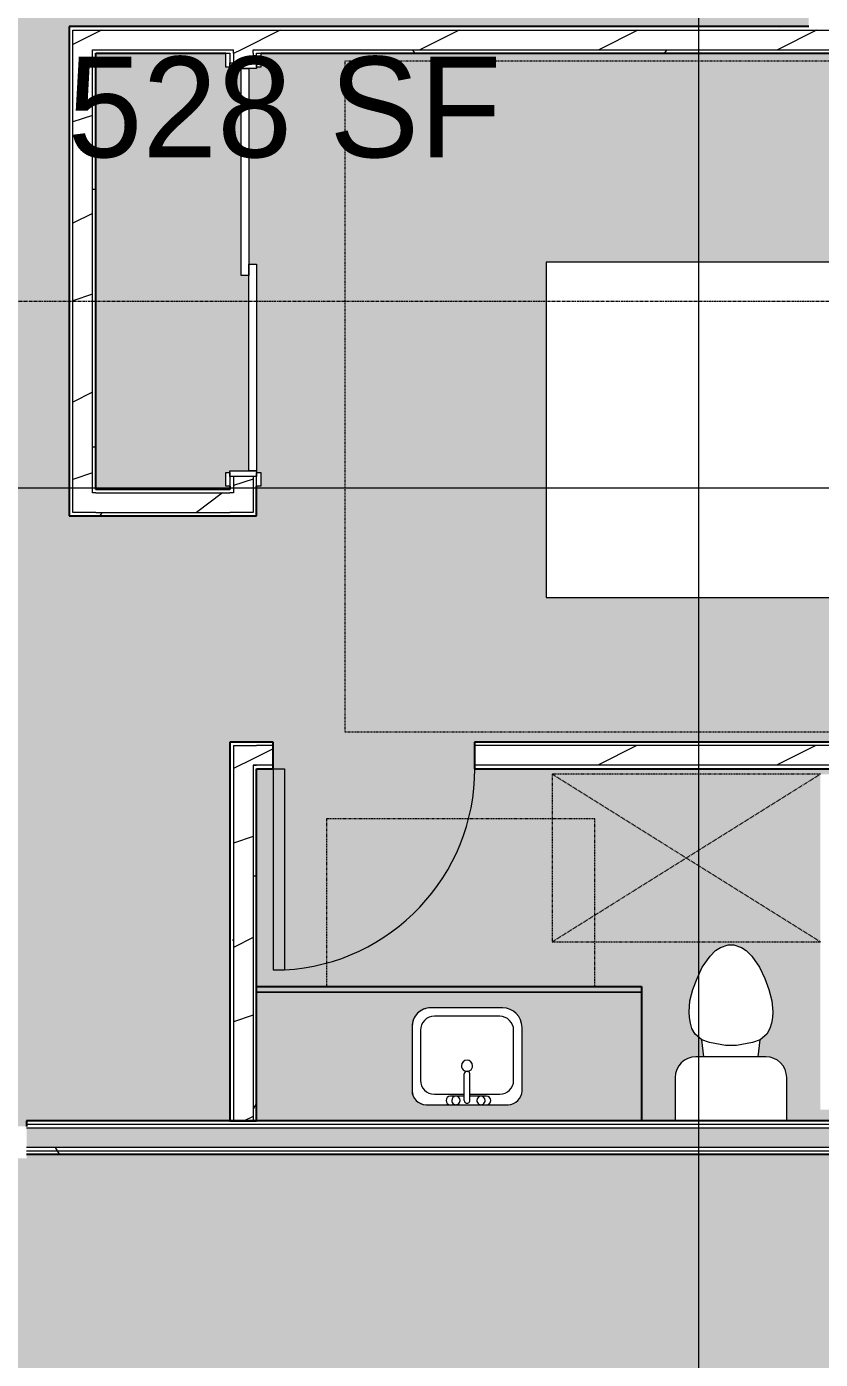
# Model space of a CAD drawing. Header units: inches. Extents: x -4501 to -113, y 9396 to 12816.
# Drawn here: x -2805.1 to -2663.1, y 11679.3 to 11917.8 of the extents above; entities that cross this region are included whole.
import ezdxf

# ---------------------------------------------------------------- set-up
doc = ezdxf.new("R2010")
doc.units = ezdxf.units.IN
doc.header["$MEASUREMENT"] = 0
for name, pattern in [('Dash 1_16_', [0.125, 0.0625, -0.0625]), ('Grid Line 1_2_', [0.875, 0.5, -0.125, 0.125, -0.125]), ('Hidden 1_8_', [0.1875, 0.125, -0.0625])]:
    doc.linetypes.add(name, pattern=pattern)
for name, color, linetype, lineweight in [('0-1', 7, 'Continuous', 5), ('0-3', 7, 'Continuous', 9), ('A-AREA-IDEN', 2, 'Continuous', 9), ('A-AREA-PATT-5', 254, 'Continuous', 9), ('A-DETL-HDLN-1', 7, 'Hidden 1_8_', 9), ('A-DOOR-3', 7, 'Continuous', 9), ('A-DOOR-4', 90, 'Continuous', 13), ('A-DOOR-FRAM-2', 90, 'Continuous', 13), ('A-WALL', 113, 'Continuous', 9), ('A-WALL-3', 250, 'Continuous', 25), ('A-WALL-4', 7, 'Continuous', 9), ('A-WALL-PATT-1', 7, 'Continuous', 9), ('A-WALL-PATT-2', 8, 'Continuous', 9), ('A-WALL-PATT-3', 111, 'Continuous', 9), ('G-ANNO-SYMB', 111, 'Continuous', 9), ('I-FURN-2', 7, 'Continuous', 9), ('I-FURN-HDLN-1', 254, 'Dash 1_16_', 9), ('I-WALL-1', 2, 'Continuous', 25), ('P-SANR-FIXT-1', 7, 'Continuous', 9), ('Q-CASE-1', 254, 'Continuous', 9), ('Q-CASE-2', 250, 'Continuous', 25), ('Q-CASE-3', 7, 'Continuous', 9), ('S-GRID-1', 1, 'Grid Line 1_2_', 9)]:
    doc.layers.add(name, color=color, linetype=linetype, lineweight=lineweight)
doc.layers.add('A-AREA-PATT-7', color=254, linetype='Continuous', lineweight=9, transparency=0.9)
doc.styles.add('Century Gothic', font='ufonts.com_century-gothic.ttf', dxfattribs={"height": 18})
pattern_1 = [(0, (0, 0), (61.44, 15.36), [2.534, -43.546, 2.534, -43.546, -245.76]), (0, (0, 0), (61.44, 15.36), [-92.16, 2.534, -89.626, 2.534, -43.546, -107.52]), (0, (0, 0), (61.44, 15.36), [-230.4, 2.534, -28.186, 2.534, -74.266]), (120, (23.04, 7.68), (-44.02215, 45.5286), [2.534, -43.546, 2.534, -43.546, -245.76]), (120, (23.04, 7.68), (-44.02215, 45.5286), [-92.16, 2.534, -89.626, 2.534, -43.546, -107.52]), (120, (23.04, 7.68), (-44.02215, 45.5286), [-230.4, 2.534, -28.186, 2.534, -74.266]), (240, (30.72, 38.4), (-17.41785, -60.8886), [2.534, -43.546, 2.534, -43.546, -245.76]), (240, (30.72, 38.4), (-17.41785, -60.8886), [-92.16, 2.534, -89.626, 2.534, -43.546, -107.52]), (240, (30.72, 38.4), (-17.41785, -60.8886), [-230.4, 2.534, -28.186, 2.534, -74.266])]
pattern_2 = [(216.87, (12.795, 31.987), (95.9612857, 63.9749714), [15.994, -143.942]), (206.565, (31.987, 22.391), (-31.986981, -31.986924), [35.763, -35.763]), (198.435, (31.987, 6.397), (-63.974746, -31.987128), [20.231, -80.922])]

# ---------------------------------------------------------------- blocks, each defined once
blk = doc.blocks.new('Single-Flush - 36_ x 84_-1372839-FLOOR PLAN - 1ST FLOOR')
at = {"layer": 'A-DOOR-3'}
blk.add_arc((18, 2.37), 36.07, 93.1789, 180, dxfattribs=at)
at = {"layer": 'A-DOOR-4'}
for p, q in [((16, 2.37), (16, 38.39)), ((18, 38.39), (16, 38.39)), ((18, 2.37), (18, 38.39)), ((18, 2.37), (16, 2.37))]:
    blk.add_line(p, q, dxfattribs=at)
blk = doc.blocks.new('FOLDING_SLIDING CLOSET - 72_ x 80_-1372885-FLOOR PLAN - 1ST FLOOR')
at = {"layer": 'A-DOOR-3'}
for p, q in [((-38.75, 3.25), (-36.25, 3.25)), ((-38.75, 2.5), (-38.75, 3.25)), ((-36.25, 2.5), (-38.75, 2.5)), ((-36.25, 3.25), (-36.25, 2.5)), ((36.25, 3.25), (38.75, 3.25)), ((36.25, 2.5), (36.25, 3.25)), ((38.75, 2.5), (36.25, 2.5)), ((38.75, 3.25), (38.75, 2.5)), ((-38.75, -2.25), (-36.25, -2.25)), ((-38.75, -3), (-38.75, -2.25)), ((-36.25, -2.25), (-36.25, -3)), ((36.25, -2.25), (38.75, -2.25)), ((36.25, -3), (36.25, -2.25)), ((38.75, -2.25), (38.75, -3)), ((-36.25, -3), (-38.75, -3)), ((38.75, -3), (36.25, -3))]:
    blk.add_line(p, q, dxfattribs=at)
at = {"layer": 'A-DOOR-4'}
for p, q in [((-1, 0.5), (36, 0.5)), ((-1, -0.875), (-1, 0.5)), ((36, 0.5), (36, -0.875)), ((-36, -0.875), (1, -0.875)), ((-36, -2.25), (-36, -0.875)), ((1, -2.25), (-36, -2.25)), ((36, -0.875), (-1, -0.875)), ((1, -0.875), (1, -2.25))]:
    blk.add_line(p, q, dxfattribs=at)
at = {"layer": 'A-DOOR-FRAM-2'}
for p, q in [((-37, 2.5), (-36, 2.5)), ((-37, -2.25), (-37, 2.5)), ((-36, 2.5), (-36, -2.25)), ((36, 2.5), (37, 2.5)), ((36, -2.25), (36, 2.5)), ((37, 2.5), (37, -2.25)), ((-36, -2.25), (-37, -2.25)), ((37, -2.25), (36, -2.25))]:
    blk.add_line(p, q, dxfattribs=at)
blk = doc.blocks.new('Bed-Standard - Queen 60_ x 79_-1242961-FLOOR PLAN - 1ST FLOOR')
at = {"layer": 'I-FURN-2'}
for p, q in [((-19.31, 37.17), (-19.31, -41.3)), ((40.69, -41.3), (40.69, 37.17)), ((-16.31, 35.7), (-16.31, 23.7)), ((-16.31, 35.7), (37.69, 35.7)), ((37.69, 35.7), (37.69, 23.7)), ((40.69, 23.7), (-19.31, 17.13)), ((-16.31, 23.7), (37.69, 23.7)), ((-19.31, -41.3), (40.69, -41.3))]:
    blk.add_line(p, q, dxfattribs=at)
at = {"layer": 'I-FURN-HDLN-1'}
for p, q in [((-55.31, 37.17), (-55.31, -77.3)), ((64.69, -77.3), (64.69, 37.17)), ((-55.31, -77.3), (64.69, -77.3))]:
    blk.add_line(p, q, dxfattribs=at)
blk = doc.blocks.new('M_Sink Vanity-Square - 500 x 440mm-1352614-FLOOR PLAN - 1ST FLOOR')
at = {"layer": 'P-SANR-FIXT-1'}
for p, q in [((7.96, 7.09), (-6.72, 7.09)), ((7.96, 7.09), (-6.72, 7.09)), ((0.12, 5.22), (-5.22, 5.22)), ((3.62, 7.09), (-2.88, 7.09)), ((-2.88, 5.59), (0.12, 5.59)), ((0.12, 6.33), (0.12, 1.59)), ((1.12, 6.33), (1.12, 1.59)), ((1.12, 5.59), (3.62, 5.59)), ((6.46, 5.22), (1.12, 5.22)), ((-9.22, 4.59), (-9.22, -6.73)), ((-9.22, 4.59), (-9.22, -6.73)), ((-7.72, 2.72), (-7.72, -6.23)), ((8.96, -6.23), (8.96, 2.72)), ((10.46, -6.91), (10.46, 4.59)), ((10.46, -6.91), (10.46, 4.59)), ((-5.22, -8.73), (6.46, -8.73)), ((-5.72, -10.23), (7.14, -10.23)), ((-5.72, -10.23), (7.14, -10.23))]:
    blk.add_line(p, q, dxfattribs=at)
for centre, radius, start, end in [((-6.72, 4.59), 2.5, 90, 180), ((-6.72, 4.59), 2.5, 90, 180), ((-5.22, 2.72), 2.5, 90, 180), ((-2.88, 6.34), 0.75, 90, 270), ((-1.88, 6.34), 0.75, 360, 180), ((-1.88, 6.34), 0.75, 180, 0), ((0.62, 6.33), 0.5, 360, 180), ((2.62, 6.34), 0.75, 360, 180), ((2.62, 6.34), 0.75, 180, 360), ((3.62, 6.34), 0.75, 270, 90), ((6.46, 2.72), 2.5, 0, 90), ((7.96, 4.59), 2.5, 0, 90), ((7.96, 4.59), 2.5, 360, 90), ((0.62, 0.13), 1, 360, 180), ((0.62, 0.13), 1, 180, 0), ((0.62, 1.59), 0.5, 180, 0), ((-5.72, -6.73), 3.5, 180, 270), ((-5.72, -6.73), 3.5, 180, 270), ((-5.22, -6.23), 2.5, 180, 270), ((6.46, -6.23), 2.5, 270, 0), ((7.14, -6.91), 3.32, 270, 360), ((7.14, -6.91), 3.32, 270, 0)]:
    blk.add_arc(centre, radius, start, end, dxfattribs=at)
blk = doc.blocks.new('Toilet-Domestic-3D - Toilet-Domestic-3D-1372870-FLOOR PLAN - 1ST FLOOR')
at = {"layer": 'P-SANR-FIXT-1'}
for p, q in [((-1.87, 11.5), (-0.5, 12)), ((-0.5, 12), (0.5, 12)), ((0.5, 12), (1.87, 11.5)), ((-5.13, 8), (-3.74, 10)), ((-3.74, 10), (-2.74, 11)), ((-2.74, 11), (-1.87, 11.5)), ((1.87, 11.5), (2.74, 11)), ((2.74, 11), (3.74, 10)), ((3.74, 10), (5.13, 8)), ((-6.06, 6), (-5.13, 8)), ((5.13, 8), (6.06, 6)), ((-6.79, 4), (-6.06, 6)), ((6.06, 6), (6.79, 4)), ((-7.33, 1.99), (-6.79, 4)), ((6.79, 4), (7.33, 1.99)), ((-7.5, 0), (-7.33, 1.99)), ((7.33, 1.99), (7.5, 0)), ((-7.41, -1), (-7.5, 0)), ((-7.24, -2), (-7.41, -1)), ((-6.97, -3), (-7.24, -2)), ((7.24, -2), (6.97, -3)), ((7.41, -1), (7.24, -2)), ((7.5, 0), (7.41, -1)), ((-6.4, -4), (-6.97, -3)), ((-5.21, -5), (-6.4, -4)), ((6.4, -4), (5.21, -5)), ((6.97, -3), (6.4, -4)), ((-3.84, -5.5), (-5.21, -5)), ((-4.86, -8.02), (-5.21, -5)), ((-1, -6), (-3.84, -5.5)), ((1, -6), (-1, -6)), ((3.84, -5.5), (1, -6)), ((5.21, -5), (3.84, -5.5)), ((4.86, -8.02), (5.21, -5)), ((6.25, -8.02), (-6.25, -8.02)), ((-9.98, -11.75), (-9.98, -19.48)), ((9.98, -19.48), (9.98, -11.75))]:
    blk.add_line(p, q, dxfattribs=at)
for centre, start, end in [((-6.25, -11.75), 90, 180), ((6.25, -11.75), 0, 90)]:
    blk.add_arc(centre, 3.73, start, end, dxfattribs=at)
blk = doc.blocks.new('OD_CW_Base Cabinet - OD_CW_Base Cabinet-1502903-FLOOR PLAN - 1ST FLOOR')
at = {"layer": 'Q-CASE-1'}
blk.add_hatch(color=256, dxfattribs=at).paths.add_polyline_path([(0.74, -1), (69.63, -1), (69.63, 0), (0.74, 0)], flags=0)
h = blk.add_hatch(color=256, dxfattribs=at)
h.paths.add_polyline_path([(0.74, -24), (69.63, -24), (69.63, -1), (0.74, -1), (0.74, -21.13)], flags=0)
h.paths.add_polyline_path([(31.07, -21.13), (30.42, -21.04), (29.82, -20.79), (29.3, -20.39), (28.91, -19.88), (28.66, -19.27), (28.57, -18.63), (28.57, -7.12), (28.68, -6.26), (29.02, -5.46), (29.54, -4.77), (30.23, -4.25), (31.07, -3.91), (31.89, -3.8), (44.76, -3.8), (45.76, -3.96), (46.51, -4.27), (47.23, -4.83), (47.79, -5.55), (48.14, -6.4), (48.26, -7.3), (48.17, -19.27), (47.92, -19.88), (47.52, -20.39), (47.01, -20.79), (46.4, -21.04), (45.76, -21.13), (31.89, -21.13)], flags=0)
at = {"layer": 'Q-CASE-2'}
for p, q in [((0.74, 0), (69.63, 0)), ((69.63, 0), (69.63, -24))]:
    blk.add_line(p, q, dxfattribs=at)
at = {"layer": 'Q-CASE-3'}
for p, q in [((0.74, 0), (69.63, 0)), ((69.63, -1), (0.74, -1)), ((0.74, -1), (69.63, -1)), ((69.63, 0), (69.63, -1)), ((69.63, -1), (69.63, -24))]:
    blk.add_line(p, q, dxfattribs=at)
blk = doc.blocks.new('1750 Ox - Unit Layouts_rvt-1-FLOOR PLAN - 1ST FLOOR')
at = {"layer": 'A-WALL-PATT-1'}
h = blk.add_hatch(dxfattribs=at)
h.set_pattern_fill('FP_2', color=256, style=0, pattern_type=2)
h.set_pattern_definition(pattern_1)
h.paths.add_polyline_path([(-2712.18, 11917.13), (-2633.72, 11917.13), (-2633.72, 11917.76), (-2797.49, 11917.76), (-2797.49, 11917.13), (-2729.36, 11917.13)], flags=0)
h = blk.add_hatch(dxfattribs=at)
h.set_pattern_fill('FP_2', color=256, style=0, pattern_type=2)
h.set_pattern_definition(pattern_1)
h.paths.add_polyline_path([(-2762.98, 11913.01), (-2633.72, 11913.01), (-2633.72, 11913.63), (-2764.62, 11913.63), (-2764.62, 11913.01), (-2763.24, 11913.01)], flags=0)
h.paths.add_polyline_path([(-2769.49, 11913.01), (-2768.12, 11913.01), (-2768.12, 11913.63), (-2793.37, 11913.63), (-2793.37, 11913.01), (-2792.74, 11913.01)], flags=0)
h = blk.add_hatch(dxfattribs=at)
h.set_pattern_fill('FP_2', color=256, style=0, pattern_type=2)
h.set_pattern_definition(pattern_1)
h.paths.add_polyline_path([(-2793.37, 11834.33), (-2792.74, 11834.33), (-2792.74, 11913.01), (-2793.37, 11913.01), (-2793.37, 11859.05)], flags=0)
h = blk.add_hatch(dxfattribs=at)
h.set_pattern_fill('FP_2', color=256, style=0, pattern_type=2)
h.set_pattern_definition(pattern_1)
h.paths.add_polyline_path([(-2768.74, 11830.21), (-2764.62, 11830.21), (-2764.62, 11830.83), (-2796.87, 11830.83), (-2796.86, 11830.21), (-2787.65, 11830.21)], flags=0)
h = blk.add_hatch(dxfattribs=at)
h.set_pattern_fill('FP_2', color=256, style=0, pattern_type=2)
h.set_pattern_definition(pattern_1)
h.paths.add_polyline_path([(-2768.74, 11721.99), (-2768.12, 11721.99), (-2768.12, 11789.74), (-2768.74, 11789.74), (-2768.74, 11772.94)], flags=0)
h = blk.add_hatch(dxfattribs=at)
h.set_pattern_fill('FP_2', color=256, style=0, pattern_type=2)
h.set_pattern_definition(pattern_1)
h.paths.add_polyline_path([(-2764.62, 11721.99), (-2763.99, 11721.99), (-2763.99, 11785.61), (-2764.62, 11785.61), (-2764.62, 11744.99)], flags=0)
at = {"layer": 'A-WALL-PATT-2'}
h = blk.add_hatch(dxfattribs=at)
h.set_pattern_fill('FP_4', color=256, style=0, pattern_type=2)
h.set_pattern_definition(pattern_2)
h.paths.add_polyline_path([(-2712.18, 11913.63), (-2633.18, 11913.63), (-2633.18, 11917.13), (-2796.87, 11917.13), (-2796.87, 11913.63), (-2729.36, 11913.63)], flags=0)
h = blk.add_hatch(dxfattribs=at)
h.set_pattern_fill('FP_4', color=256, style=0, pattern_type=2)
h.set_pattern_definition(pattern_2)
h.paths.add_polyline_path([(-2796.87, 11830.83), (-2793.37, 11830.83), (-2793.37, 11913.63), (-2796.87, 11913.63), (-2796.87, 11859.05)], flags=0)
h = blk.add_hatch(dxfattribs=at)
h.set_pattern_fill('FP_4', color=256, style=0, pattern_type=2)
h.set_pattern_definition(pattern_2)
h.paths.add_polyline_path([(-2764.62, 11830.83), (-2764.62, 11837.26), (-2768.12, 11837.26), (-2768.12, 11830.83)], flags=0)
h.paths.add_polyline_path([(-2765.37, 11911.26), (-2764.62, 11911.26), (-2764.62, 11913.63), (-2768.12, 11913.63), (-2768.12, 11911.26), (-2766.74, 11911.26)], flags=0)
h = blk.add_hatch(dxfattribs=at)
h.set_pattern_fill('FP_4', color=256, style=0, pattern_type=2)
h.set_pattern_definition(pattern_2)
h.paths.add_polyline_path([(-2768.74, 11830.83), (-2768.12, 11830.85), (-2768.12, 11834.33), (-2793.37, 11834.33), (-2793.37, 11830.83), (-2787.65, 11830.83)], flags=0)
h = blk.add_hatch(dxfattribs=at)
h.set_pattern_fill('FP_4', color=256, style=0, pattern_type=2)
h.set_pattern_definition(pattern_2)
h.paths.add_polyline_path([(-2768.12, 11721.99), (-2764.62, 11721.99), (-2764.62, 11789.11), (-2768.12, 11789.11), (-2768.12, 11772.94)], flags=0)
h = blk.add_hatch(dxfattribs=at)
h.set_pattern_fill('FP_4', color=256, style=0, pattern_type=2)
h.set_pattern_definition(pattern_2)
h.paths.add_polyline_path([(-2656.5, 11785.61), (-2633.1, 11785.61), (-2633.1, 11789.11), (-2724.99, 11789.11), (-2724.99, 11785.61), (-2671.07, 11785.61)], flags=0)
h.paths.add_polyline_path([(-2764.62, 11785.61), (-2760.99, 11785.61), (-2760.99, 11789.11), (-2764.62, 11789.11)], flags=0)
at = {"layer": 'A-DETL-HDLN-1'}
for p, q in [((-2711.1, 11783.99), (-2711.1, 11753.99)), ((-2663.1, 11783.99), (-2711.1, 11783.99)), ((-2711.1, 11753.99), (-2663.1, 11783.99)), ((-2663.1, 11753.99), (-2711.1, 11783.99)), ((-2751.44, 11775.99), (-2751.44, 11745.99)), ((-2703.44, 11775.99), (-2751.44, 11775.99)), ((-2703.44, 11745.99), (-2703.44, 11775.99)), ((-2711.1, 11753.99), (-2663.1, 11753.99))]:
    blk.add_line(p, q, dxfattribs=at)
at = {"layer": 'A-WALL-3'}
for p, q in [((-2665.18, 11917.76), (-2797.49, 11917.76)), ((-2797.49, 11917.76), (-2797.49, 11917.13)), ((-2797.49, 11917.13), (-2797.49, 11913.01)), ((-2797.49, 11913.01), (-2797.49, 11830.21)), ((-2792.74, 11913.01), (-2769.49, 11913.01)), ((-2792.74, 11834.96), (-2792.74, 11913.01)), ((-2763.24, 11913.01), (-2633.18, 11913.01)), ((-2768.74, 11834.96), (-2792.74, 11834.96)), ((-2768.74, 11835.51), (-2768.74, 11834.96)), ((-2763.99, 11830.21), (-2763.99, 11835.51)), ((-2797.49, 11830.21), (-2796.87, 11830.21)), ((-2796.87, 11830.21), (-2792.74, 11830.21)), ((-2792.74, 11830.21), (-2768.74, 11830.21)), ((-2768.74, 11830.21), (-2764.62, 11830.21)), ((-2764.62, 11830.21), (-2763.99, 11830.21)), ((-2768.12, 11789.74), (-2768.74, 11789.74)), ((-2768.74, 11789.74), (-2768.74, 11721.99)), ((-2763.99, 11789.74), (-2768.12, 11789.74)), ((-2760.99, 11789.74), (-2763.99, 11789.74)), ((-2760.99, 11784.99), (-2760.99, 11789.74)), ((-2633.1, 11789.74), (-2724.99, 11789.74)), ((-2724.99, 11789.74), (-2724.99, 11784.99)), ((-2763.99, 11721.99), (-2763.99, 11784.99)), ((-2763.99, 11784.99), (-2760.99, 11784.99)), ((-2724.99, 11784.99), (-2633.1, 11784.99)), ((-2768.74, 11721.99), (-2763.99, 11721.99))]:
    blk.add_line(p, q, dxfattribs=at)
at = {"layer": 'A-WALL-4'}
for p, q in [((-2796.87, 11917.13), (-2633.18, 11917.13)), ((-2796.87, 11913.63), (-2796.87, 11917.13)), ((-2796.87, 11913.01), (-2796.87, 11913.63)), ((-2793.37, 11913.63), (-2768.12, 11913.63)), ((-2793.37, 11913.01), (-2793.37, 11913.63)), ((-2768.12, 11913.01), (-2768.12, 11913.63)), ((-2764.62, 11913.01), (-2764.62, 11913.63)), ((-2764.62, 11913.63), (-2633.18, 11913.63)), ((-2796.87, 11830.83), (-2796.87, 11913.01)), ((-2793.37, 11834.33), (-2793.37, 11913.01)), ((-2768.12, 11913.01), (-2768.12, 11911.26)), ((-2764.62, 11913.01), (-2764.62, 11911.26)), ((-2768.12, 11837.26), (-2768.12, 11834.33)), ((-2764.62, 11837.26), (-2764.62, 11830.83)), ((-2792.74, 11834.33), (-2793.37, 11834.33)), ((-2792.74, 11834.33), (-2768.74, 11834.33)), ((-2768.12, 11834.33), (-2768.74, 11834.33)), ((-2793.37, 11830.83), (-2796.87, 11830.83)), ((-2792.74, 11830.83), (-2793.37, 11830.83)), ((-2792.74, 11830.83), (-2768.74, 11830.83)), ((-2768.12, 11830.83), (-2768.74, 11830.83)), ((-2764.62, 11830.83), (-2768.12, 11830.83)), ((-2768.12, 11789.11), (-2768.12, 11721.99)), ((-2768.12, 11789.11), (-2764.62, 11789.11)), ((-2764.62, 11789.11), (-2763.99, 11789.11)), ((-2760.99, 11789.11), (-2763.99, 11789.11)), ((-2633.1, 11789.11), (-2724.99, 11789.11)), ((-2763.99, 11785.61), (-2764.62, 11785.61)), ((-2764.62, 11785.61), (-2764.62, 11721.99)), ((-2764.62, 11785.61), (-2763.99, 11785.61)), ((-2760.99, 11785.61), (-2763.99, 11785.61)), ((-2633.1, 11785.61), (-2724.99, 11785.61))]:
    blk.add_line(p, q, dxfattribs=at)
at = {"layer": '0-3'}
for name, p, rotation in [('FOLDING_SLIDING CLOSET - 72_ x 80_-1372885-FLOOR PLAN - 1ST FLOOR', (-2766.24, 11874.26), 90.00000000000001), ('Bed-Standard - Queen 60_ x 79_-1242961-FLOOR PLAN - 1ST FLOOR', (-2670.89, 11856.3), 269.9999999999962), ('Single-Flush - 36_ x 84_-1372839-FLOOR PLAN - 1ST FLOOR', (-2742.99, 11787.36), 180), ('M_Sink Vanity-Square - 500 x 440mm-1352614-FLOOR PLAN - 1ST FLOOR', (-2725.7, 11731.96), 180)]:
    blk.add_blockref(name, p, dxfattribs=dict(at, rotation=rotation))
for name, p in [('Toilet-Domestic-3D - Toilet-Domestic-3D-1372870-FLOOR PLAN - 1ST FLOOR', (-2679.1, 11741.47)), ('OD_CW_Base Cabinet - OD_CW_Base Cabinet-1502903-FLOOR PLAN - 1ST FLOOR', (-2764.73, 11745.99))]:
    blk.add_blockref(name, p, dxfattribs=at)

msp = doc.modelspace()

# ---------------------------------------------------------------- hatches: boundary and pattern name
at = {"layer": 'A-AREA-PATT-5'}
h = msp.add_hatch(color=256, dxfattribs=at)
h.paths.add_polyline_path([(-2842.4987, 11718.9894), (-2807.1237, 11719.0519), (-2807.1237, 11720.9894), (-2805.1237, 11720.9894), (-2805.1237, 11721.9894), (-2768.7427, 11721.9894), (-2768.7427, 11789.7394), (-2760.9927, 11789.7394), (-2760.9927, 11784.9894), (-2763.9927, 11784.9894), (-2763.9927, 11745.9894), (-2695.0987, 11745.9894), (-2695.0987, 11721.9894), (-2689.075, 11721.9894), (-2689.0532, 11729.8813), (-2688.948, 11730.68), (-2688.5757, 11731.5787), (-2687.9836, 11732.3505), (-2687.2118, 11732.9426), (-2686.3132, 11733.3149), (-2684.7205, 11733.4418), (-2683.9604, 11733.4418), (-2684.3081, 11736.4656), (-2685.4999, 11737.4656), (-2686.0666, 11738.4656), (-2686.4244, 11739.9751), (-2686.5987, 11741.4656), (-2686.4244, 11743.458), (-2685.8865, 11745.4656), (-2685.1585, 11747.4656), (-2684.2259, 11749.4656), (-2682.8385, 11751.4656), (-2681.8385, 11752.4656), (-2680.9725, 11752.9656), (-2679.5987, 11753.4656), (-2678.5987, 11753.4656), (-2677.225, 11752.9656), (-2676.359, 11752.4656), (-2675.359, 11751.4656), (-2673.9715, 11749.4656), (-2673.0389, 11747.4656), (-2672.311, 11745.4656), (-2671.773, 11743.458), (-2671.5987, 11741.4656), (-2671.773, 11739.9751), (-2671.8629, 11739.4656), (-2672.1308, 11738.4656), (-2672.6976, 11737.4656), (-2673.8894, 11736.4656), (-2674.2371, 11733.4418), (-2672.8487, 11733.4418), (-2671.8843, 11733.3149), (-2670.9856, 11732.9426), (-2670.2139, 11732.3505), (-2669.6217, 11731.5787), (-2669.2495, 11730.68), (-2669.1225, 11729.7156), (-2669.1225, 11721.9894), (-2633.7237, 11721.9894), (-2633.7237, 11723.9894), (-2663.0987, 11723.9894), (-2663.0987, 11783.9894), (-2633.7237, 11783.9894), (-2633.7237, 11784.9894), (-2724.9927, 11784.9894), (-2724.9927, 11789.7394), (-2633.7237, 11789.7394), (-2633.7237, 11794.6144), (-2651.1841, 11794.6144), (-2651.1841, 11812.6144), (-2633.7237, 11812.6144), (-2633.7237, 11815.6144), (-2712.1841, 11815.6144), (-2712.1841, 11875.6144), (-2633.7237, 11875.6144), (-2633.7237, 11878.5462), (-2651.1841, 11878.5462), (-2651.1841, 11896.5462), (-2633.7237, 11896.5462), (-2633.7237, 11913.0067), (-2763.2427, 11913.0067), (-2763.2427, 11910.5067), (-2763.9927, 11910.5067), (-2763.9927, 11910.2567), (-2765.3677, 11910.2567), (-2765.3677, 11875.2567), (-2763.9927, 11875.2567), (-2763.9197, 11838.0067), (-2763.2427, 11838.0067), (-2763.2427, 11835.5067), (-2763.9927, 11835.5067), (-2763.9927, 11830.2098), (-2797.4927, 11830.2098), (-2797.4927, 11917.7567), (-2665.1841, 11917.7567), (-2665.1841, 11953.5067), (-2657.1841, 11953.5067), (-2657.1841, 12051.3817), (-2658.6123, 12051.3817), (-2658.8091, 12051.5786), (-2658.8091, 12052.4747), (-2659.0591, 12052.4747), (-2659.0591, 12056.3376), (-2659.3091, 12056.3376), (-2659.3091, 12058.0424), (-2659.0591, 12058.0424), (-2659.0591, 12067.5318), (-2659.3091, 12067.5318), (-2659.3091, 12068.1223), (-2659.0591, 12068.1223), (-2659.0591, 12068.7129), (-2659.3091, 12068.7129), (-2659.3091, 12069.3034), (-2659.0591, 12069.3034), (-2659.0591, 12069.894), (-2659.3091, 12069.894), (-2659.3091, 12070.4845), (-2659.0591, 12070.4845), (-2659.0591, 12071.0751), (-2659.3091, 12071.0751), (-2659.3091, 12071.6656), (-2659.0591, 12071.6656), (-2659.0591, 12074.2888), (-2658.8091, 12074.3353), (-2658.7559, 12075.2381), (-2658.6123, 12075.3817), (-2657.1841, 12075.3817), (-2657.1841, 12078.642), (-2633.7237, 12078.642), (-2633.7237, 12079.9644), (-2810.7237, 12079.9644), (-2810.7237, 12049.8916), (-2815.7504, 12049.8916), (-2815.7504, 12054.6416), (-2815.4737, 12054.6416), (-2815.4737, 12079.9644), (-2816.8737, 12079.8916), (-2816.8737, 12055.6416), (-2817.9836, 12055.6416), (-2818.0612, 12055.1416), (-2818.5139, 12055.1416), (-2818.5139, 12055.6416), (-2835.059, 12055.6416), (-2835.1237, 12055.1416), (-2835.1884, 12055.1416), (-2835.1884, 12055.6416), (-2844.8737, 12055.6416), (-2844.8737, 12079.9644), (-2846.1237, 12079.9644), (-2846.1237, 12054.6416), (-2845.7504, 12054.6416), (-2845.7504, 12049.8916), (-2846.1237, 12049.8916), (-2846.1237, 12029.749), (-2830.1237, 12029.749), (-2830.1237, 12011.749), (-2834.1237, 12011.749), (-2834.1237, 11975.749), (-2830.1237, 11975.749), (-2830.1237, 11957.749), (-2846.1237, 11957.749), (-2846.1237, 11721.9894), (-2845.1237, 11721.9894), (-2845.1237, 11720.9894), (-2843.1237, 11720.9894), (-2843.1237, 11719.0519), (-2842.4987, 11719.0519)], flags=0)
h.paths.add_polyline_path([(-2843.1237, 11720.9894), (-2843.1237, 11756.9894), (-2841.3737, 11756.9894), (-2841.3737, 11720.9894), (-2842.1073, 11720.9894)], flags=0)
h.paths.add_polyline_path([(-2768.7427, 11834.9598), (-2768.7427, 11835.5067), (-2769.4927, 11835.5067), (-2769.4927, 11838.0067), (-2768.7427, 11838.0067), (-2768.7427, 11838.2567), (-2765.3677, 11838.2567), (-2765.3677, 11873.2567), (-2766.7427, 11873.2567), (-2766.7427, 11910.2567), (-2768.7427, 11910.2567), (-2768.7427, 11910.5067), (-2769.4927, 11910.5067), (-2769.4927, 11913.0067), (-2792.7427, 11913.0067), (-2792.7427, 11834.9598), (-2769.4927, 11834.9598)], flags=0)
h.paths.add_polyline_path([(-2633.7237, 11917.7567), (-2633.7237, 11953.5067), (-2635.1841, 11953.5067), (-2635.1841, 11917.7567)], flags=0)
h.paths.add_polyline_path([(-2740.6237, 11955.2592), (-2768.1237, 11955.2592), (-2768.1237, 11961.2592), (-2769.1237, 11961.2592), (-2769.1237, 12033.2592), (-2768.1237, 12033.2592), (-2768.1237, 12039.2592), (-2733.1237, 12039.2592), (-2733.1237, 11955.2592), (-2737.1237, 11955.2592)], flags=0)
h.paths.add_polyline_path([(-2814.1237, 11964.2592), (-2814.1237, 12024.2592), (-2784.1237, 12024.2592), (-2784.1237, 11964.2592), (-2787.6492, 11964.2592)], flags=0)
at = {"layer": 'A-AREA-PATT-7'}
msp.add_hatch(color=256, dxfattribs=at).paths.add_polyline_path([(-3479.7205, 10859.1394), (-3414.5487, 10859.1394), (-3414.5487, 11285.9144), (-3408.9237, 11285.9144), (-3408.9237, 11649.9894), (-3257.9237, 11649.9894), (-3257.9237, 11650.7394), (-3255.9237, 11650.7394), (-3255.9237, 11648.8019), (-3255.2987, 11648.7394), (-3255.2987, 11646.9894), (-3220.5487, 11646.9894), (-3220.5487, 11648.8019), (-3219.9237, 11648.8019), (-3219.9237, 11650.7394), (-3217.9237, 11650.7394), (-3217.9237, 11649.9894), (-3088.1947, 11649.9894), (-3088.1947, 11650.7394), (-3086.1947, 11650.7394), (-3086.1947, 11648.8019), (-3085.5697, 11648.7394), (-3085.5697, 11646.9894), (-3050.8197, 11646.9894), (-3050.8197, 11648.8019), (-3050.1947, 11648.8019), (-3050.1947, 11650.7394), (-3048.1947, 11650.7394), (-3048.1947, 11649.9894), (-2803.6528, 11649.9894), (-2803.6528, 11650.7394), (-2801.6528, 11650.7394), (-2801.6528, 11648.8019), (-2801.0278, 11648.7394), (-2801.0278, 11646.9894), (-2766.2778, 11646.9894), (-2766.2778, 11648.8019), (-2765.6528, 11648.8019), (-2765.6528, 11650.7394), (-2763.6528, 11650.7394), (-2763.6528, 11649.9894), (-2627.9237, 11649.9894), (-2627.9237, 11650.7394), (-2625.9237, 11650.7394), (-2625.9237, 11648.8019), (-2625.2987, 11648.8019), (-2625.2987, 11646.9894), (-2590.5487, 11646.9894), (-2590.5487, 11648.8019), (-2589.9237, 11648.8019), (-2589.9237, 11650.7394), (-2587.9237, 11650.7394), (-2587.9237, 11649.9894), (-2448.9237, 11649.9894), (-2448.9237, 11661.9894), (-2449.6737, 11661.9894), (-2449.6737, 11663.9894), (-2447.7362, 11663.9894), (-2447.6737, 11664.6144), (-2445.9237, 11664.6144), (-2445.9237, 11699.3644), (-2447.7362, 11699.3644), (-2447.7362, 11699.9894), (-2449.6737, 11699.9894), (-2449.6737, 11701.9894), (-2448.9237, 11701.9894), (-2448.9237, 11708.3894), (-2449.6737, 11708.3894), (-2449.6737, 11710.3894), (-2447.7362, 11710.3894), (-2447.6737, 11711.0144), (-2445.9237, 11711.0144), (-2445.9237, 11745.7644), (-2447.7362, 11745.7644), (-2447.7362, 11746.3894), (-2449.6737, 11746.3894), (-2449.6737, 11748.3894), (-2448.9237, 11748.3894), (-2448.9237, 11850.3394), (-2580.5987, 11850.3394), (-2580.5987, 11855.7144), (-2582.5987, 11855.7144), (-2582.5987, 11856.4019), (-2618.5987, 11856.4019), (-2618.5987, 11855.7144), (-2620.5987, 11855.7144), (-2620.5987, 11850.3394), (-2627.7237, 11850.3394), (-2627.7237, 11715.9894), (-2805.1237, 11715.9894), (-2805.1237, 11715.2394), (-2807.1237, 11715.2394), (-2807.1237, 11717.1769), (-2807.7487, 11717.249), (-2807.7487, 11718.9894), (-2842.4987, 11718.9894), (-2842.4987, 11717.1769), (-2843.1237, 11717.1769), (-2843.1237, 11715.2394), (-2845.1237, 11715.2394), (-2845.1237, 11715.9894), (-2976.8528, 11715.9894), (-2976.8528, 11715.2394), (-2978.8528, 11715.2394), (-2978.8528, 11717.1769), (-2979.4778, 11717.2394), (-2979.4778, 11718.9894), (-3014.2278, 11718.9894), (-3014.2278, 11717.1769), (-3014.8528, 11717.1769), (-3014.8528, 11715.2394), (-3016.8528, 11715.2394), (-3016.8528, 11715.9894), (-3254.8729, 11715.9894), (-3254.8729, 11715.2394), (-3256.8729, 11715.2394), (-3256.9443, 11717.1769), (-3257.4979, 11717.2394), (-3257.4979, 11718.9894), (-3292.2479, 11718.9894), (-3292.2479, 11717.1769), (-3292.8729, 11717.1769), (-3292.8729, 11715.2394), (-3294.8729, 11715.2394), (-3294.8729, 11715.9894), (-3428.1237, 11715.9894), (-3428.1237, 11737.3394), (-3431.1237, 11737.3394), (-3431.1237, 11736.5894), (-3433.1237, 11736.5894), (-3433.1237, 11738.5269), (-3433.7487, 11738.5269), (-3433.7487, 11740.3394), (-3468.4987, 11740.3394), (-3468.4987, 11738.5269), (-3469.1237, 11738.5269), (-3469.1237, 11736.5894), (-3471.1237, 11736.5894), (-3471.1237, 11737.3394), (-3479.7237, 11737.3394), (-3479.7237, 11734.5894), (-3478.9737, 11734.5894), (-3478.9737, 11732.5894), (-3480.9112, 11732.5894), (-3480.9112, 11731.9644), (-3482.7237, 11731.9644), (-3482.7237, 11697.2144), (-3480.9112, 11697.2144), (-3480.9112, 11696.5894), (-3478.9737, 11696.5894), (-3478.9737, 11694.5894), (-3479.7237, 11694.5894), (-3479.7237, 11419.4853), (-3478.9737, 11419.4853), (-3478.9737, 11417.4853), (-3480.9112, 11417.4853), (-3480.9737, 11416.8603), (-3482.7237, 11416.8603), (-3482.7237, 11382.1103), (-3480.9112, 11382.1103), (-3480.9112, 11381.4853), (-3478.9737, 11381.4853), (-3478.9737, 11379.4853), (-3479.7237, 11379.4853), (-3479.7237, 11141.3185), (-3478.9737, 11141.3185), (-3478.9737, 11139.3185), (-3480.9112, 11139.3185), (-3480.9737, 11138.6935), (-3482.7237, 11138.6935), (-3482.7237, 11103.9435), (-3480.9112, 11103.9435), (-3480.9112, 11103.3185), (-3478.9737, 11103.3185), (-3478.9737, 11101.3185), (-3479.7237, 11101.3185), (-3479.7237, 10859.1394)], flags=0)
at = {"layer": 'A-WALL-PATT-3'}
h = msp.add_hatch(dxfattribs=at)
h.set_pattern_fill('FP_5', color=256, style=0, pattern_type=2)
h.set_pattern_definition([(161.57, (0.96, 0.96), (-7.6802237, -0.0009796), [0, -54.643, 6.067, 0]), (18.43, (-0.96, 0.96), (-7.6802237, 0.0009796), [0, -54.643, 6.067, 0]), (108.43, (0.96, 0.96), (3.8382953, -19.2013653), [18.211, -42.499]), (71.57, (-0.96, 0.96), (3.8382953, 19.2013653), [18.211, -42.499])])
h.paths.add_polyline_path([(-2976.8528, 11717.2394), (-2845.1237, 11717.2394), (-2845.1237, 11720.7394), (-2976.8528, 11720.7394), (-2976.8528, 11719.0519)], flags=0)
h.paths.add_polyline_path([(-2633.7237, 11717.2394), (-2632.4737, 11717.2394), (-2632.4737, 11720.7394), (-2805.1237, 11720.7394), (-2805.1237, 11717.2394), (-2641.9267, 11717.2394)], flags=0)
h.paths.add_polyline_path([(-3312.2502, 11717.2394), (-3294.8729, 11717.2394), (-3294.8729, 11720.7394), (-3426.8737, 11720.7394), (-3426.8737, 11717.2394), (-3320.352, 11717.2394)], flags=0)
h.paths.add_polyline_path([(-3254.8729, 11717.2394), (-3016.8528, 11717.2394), (-3016.8528, 11720.7394), (-3254.8729, 11720.7394), (-3254.8729, 11719.0519)], flags=0)
h = msp.add_hatch(dxfattribs=at)
h.set_pattern_fill('FP_2', color=256, style=0, pattern_type=2)
h.set_pattern_definition(pattern_1)
h.paths.add_polyline_path([(-2845.9382, 11720.7394), (-2845.1237, 11720.7394), (-2845.1237, 11721.3644), (-2847.3737, 11721.3644), (-2847.3737, 11720.7394), (-2846.1237, 11720.7394)], flags=0)
h.paths.add_polyline_path([(-2633.1018, 11720.7394), (-2633.0987, 11720.7394), (-2633.0987, 11721.3644), (-2805.1237, 11721.3644), (-2805.1237, 11720.7394), (-2633.7237, 11720.7394)], flags=0)
h.paths.add_polyline_path([(-3178.2581, 11720.7394), (-3138.8737, 11720.7394), (-3138.8737, 11721.3644), (-3254.8729, 11721.3644), (-3254.8729, 11720.7394), (-3195.6722, 11720.7394)], flags=0)
h.paths.add_polyline_path([(-3134.0205, 11720.7394), (-3016.8528, 11720.7394), (-3016.8528, 11721.3644), (-3135.3737, 11721.3644), (-3135.3737, 11720.7394)], flags=0)
h.paths.add_polyline_path([(-2976.8528, 11720.7394), (-2850.8737, 11720.7394), (-2850.8737, 11721.3644), (-2976.8528, 11721.3644), (-2976.8528, 11720.9894)], flags=0)
h.paths.add_polyline_path([(-3296.4979, 11720.7394), (-3294.8729, 11720.7394), (-3294.8729, 11721.3644), (-3423.3737, 11721.3644), (-3423.3737, 11720.7394), (-3299.9979, 11720.7394)], flags=0)
h = msp.add_hatch(dxfattribs=at)
h.set_pattern_fill('FP_2', color=256, style=0, pattern_type=2)
h.set_pattern_definition(pattern_1)
h.paths.add_polyline_path([(-2659.0493, 11721.3644), (-2633.7237, 11721.3644), (-2633.7237, 11721.9894), (-2805.1237, 11721.9894), (-2805.1237, 11721.3644), (-2659.324, 11721.3644)], flags=0)
h.paths.add_polyline_path([(-3254.8729, 11721.3644), (-3139.4987, 11721.3644), (-3139.4987, 11721.9894), (-3254.8729, 11721.9894)], flags=0)
h.paths.add_polyline_path([(-3296.4979, 11721.3644), (-3294.8729, 11721.3644), (-3294.8729, 11721.9894), (-3422.7487, 11721.9894), (-3422.7487, 11721.3644), (-3299.9979, 11721.3644)], flags=0)
h.paths.add_polyline_path([(-3134.7487, 11721.3644), (-3016.8528, 11721.3644), (-3016.8528, 11721.9894), (-3134.7487, 11721.9894)], flags=0)
h.paths.add_polyline_path([(-2845.1237, 11721.3644), (-2845.1237, 11721.9894), (-2846.7487, 11721.9894), (-2846.7487, 11721.3644), (-2845.5108, 11721.3644)], flags=0)
h.paths.add_polyline_path([(-2851.4987, 11721.3644), (-2851.4987, 11721.9894), (-2976.8528, 11721.9894), (-2976.8528, 11721.3644), (-2852.1237, 11721.3644)], flags=0)
h = msp.add_hatch(dxfattribs=at)
h.set_pattern_fill('FP_2', color=256, style=0, pattern_type=2)
h.set_pattern_definition(pattern_1)
h.paths.add_polyline_path([(-2641.9267, 11715.9894), (-2628.3487, 11715.9894), (-2628.3487, 11716.6144), (-2805.1237, 11716.6144), (-2805.1237, 11715.9894), (-2656.499, 11715.9894)], flags=0)
h.paths.add_polyline_path([(-3254.8729, 11715.9894), (-3016.8528, 11715.9894), (-3016.8528, 11716.6144), (-3254.8729, 11716.6144)], flags=0)
h.paths.add_polyline_path([(-2976.8528, 11715.9894), (-2845.1237, 11715.9894), (-2845.1237, 11716.6144), (-2976.8528, 11716.6144)], flags=0)
h.paths.add_polyline_path([(-3426.8737, 11715.9894), (-3294.8729, 11715.9894), (-3294.8729, 11716.6144), (-3428.1237, 11716.6144), (-3428.1237, 11715.9894)], flags=0)
h = msp.add_hatch(dxfattribs=at)
h.set_pattern_fill('FP_2', color=256, style=0, pattern_type=2)
h.set_pattern_definition(pattern_1)
h.paths.add_polyline_path([(-2976.8528, 11716.6144), (-2845.1237, 11716.6144), (-2845.1237, 11717.2394), (-2976.8528, 11717.1769)], flags=0)
h.paths.add_polyline_path([(-2628.9737, 11716.6144), (-2628.9737, 11717.2394), (-2805.1237, 11717.1769), (-2805.1237, 11716.6144), (-2628.9767, 11716.6144)], flags=0)
h.paths.add_polyline_path([(-3408.4377, 11716.6144), (-3294.8729, 11716.6144), (-3294.8729, 11717.2394), (-3427.4987, 11717.2394), (-3427.4987, 11716.6144), (-3414.256, 11716.6144)], flags=0)
h.paths.add_polyline_path([(-3254.8729, 11716.6144), (-3016.8528, 11716.6144), (-3016.8528, 11717.2394), (-3254.8729, 11717.1769)], flags=0)

# ---------------------------------------------------------------- linework, layer by layer
at = {"layer": 'A-WALL'}
for p, q in [((-2805.1237, 11721.3644), (-2633.0987, 11721.3644)), ((-2805.1237, 11720.7394), (-2632.4737, 11720.7394)), ((-2805.1237, 11717.2394), (-2628.9737, 11717.2394)), ((-2805.1237, 11716.6144), (-2628.3487, 11716.6144))]:
    msp.add_line(p, q, dxfattribs=at)
at = {"layer": 'G-ANNO-SYMB'}
for p, q in [((-2684.8385, 9673.6146), (-2684.8385, 12335.5335)), ((-357.4311, 11835.1926), (-4107.5071, 11835.1926))]:
    msp.add_line(p, q, dxfattribs=at)
at = {"layer": 'I-WALL-1'}
for p, q in [((-2633.7237, 11721.9894), (-2805.1237, 11721.9894)), ((-2805.1237, 11721.9894), (-2805.1237, 11720.9894)), ((-2805.1237, 11715.9894), (-2627.7237, 11715.9894))]:
    msp.add_line(p, q, dxfattribs=at)
at = {"layer": 'S-GRID-1'}
msp.add_line((-464.451, 11868.5894), (-4316.3408, 11868.5894), dxfattribs=at)

# ---------------------------------------------------------------- block references
at = {"layer": '0-1'}
msp.add_blockref('1750 Ox - Unit Layouts_rvt-1-FLOOR PLAN - 1ST FLOOR', (0, 0), dxfattribs=at)

# ---------------------------------------------------------------- texts
at = {"layer": 'A-AREA-IDEN', "insert": (-2797.7899, 11912.3958), "char_height": 18, "width": 89.688, "attachment_point": 1, "style": 'Century Gothic'}
msp.add_mtext('528 SF', dxfattribs=at)

doc.saveas('drawing.dxf')
